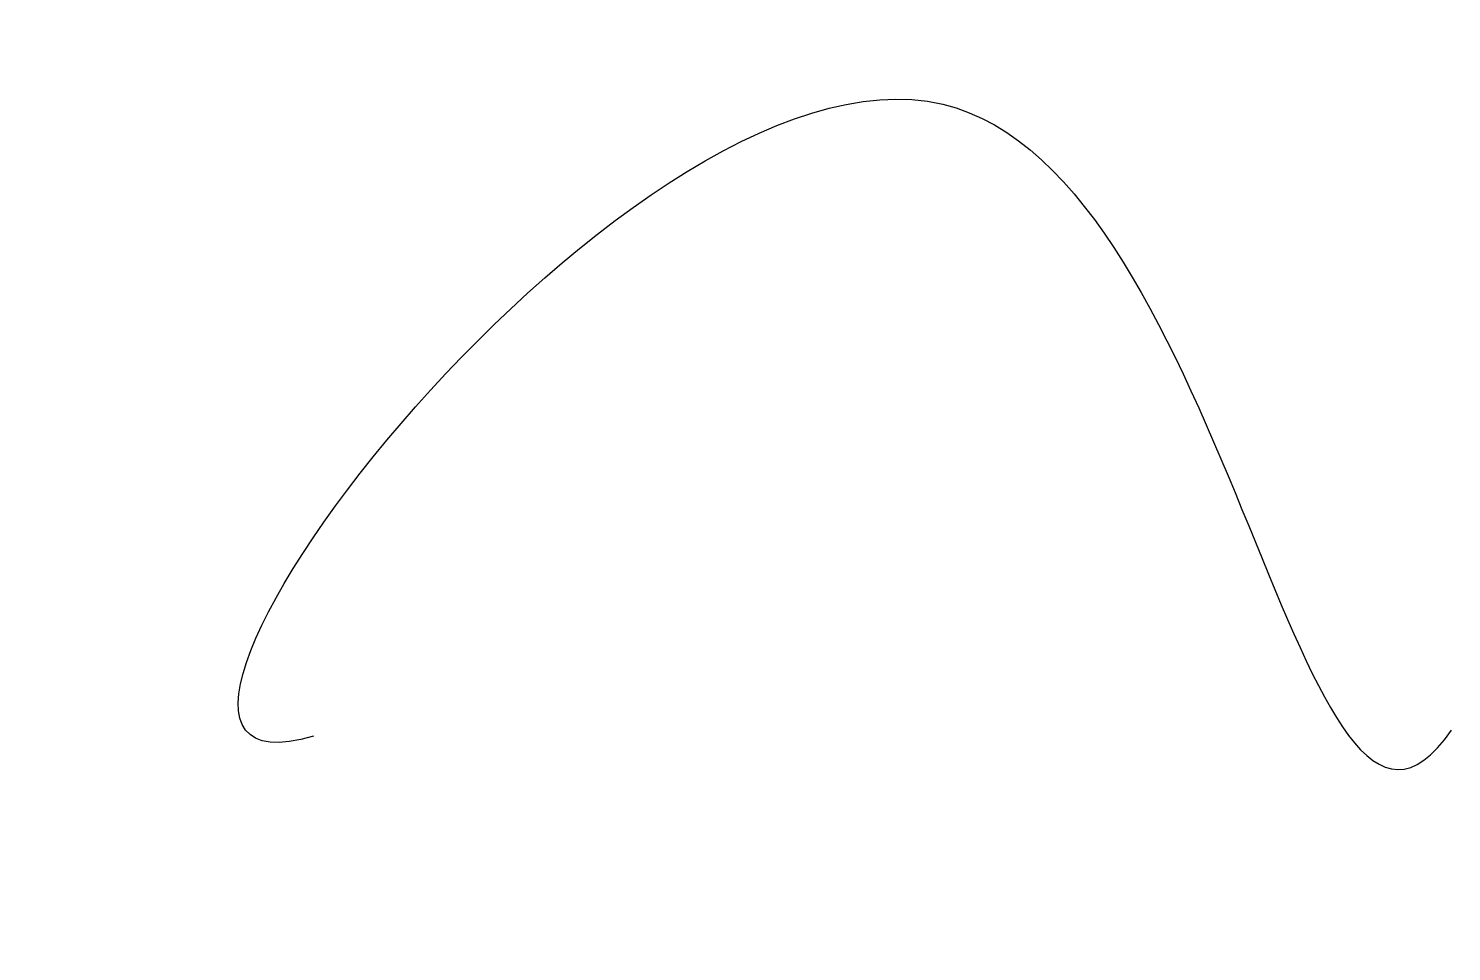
# Model space of a CAD drawing. Header units: inches. Extents: x 0.76 to 7.5, y 4.12 to 8.49.
import ezdxf

# ---------------------------------------------------------------- set-up
doc = ezdxf.new("R2010")
doc.units = ezdxf.units.IN
doc.header["$MEASUREMENT"] = 0

msp = doc.modelspace()

# ---------------------------------------------------------------- linework, layer by layer
msp.add_open_spline([(2.1081, 5.1415), (0.7584, 4.7409), (6.1127, 11.8897), (6.7754, 4.1206), (7.4969, 5.17)], degree=3, knots=[0, 0, 0, 0, 4.223779, 8.044442, 8.044442, 8.044442, 8.044442])

doc.saveas('drawing.dxf')
